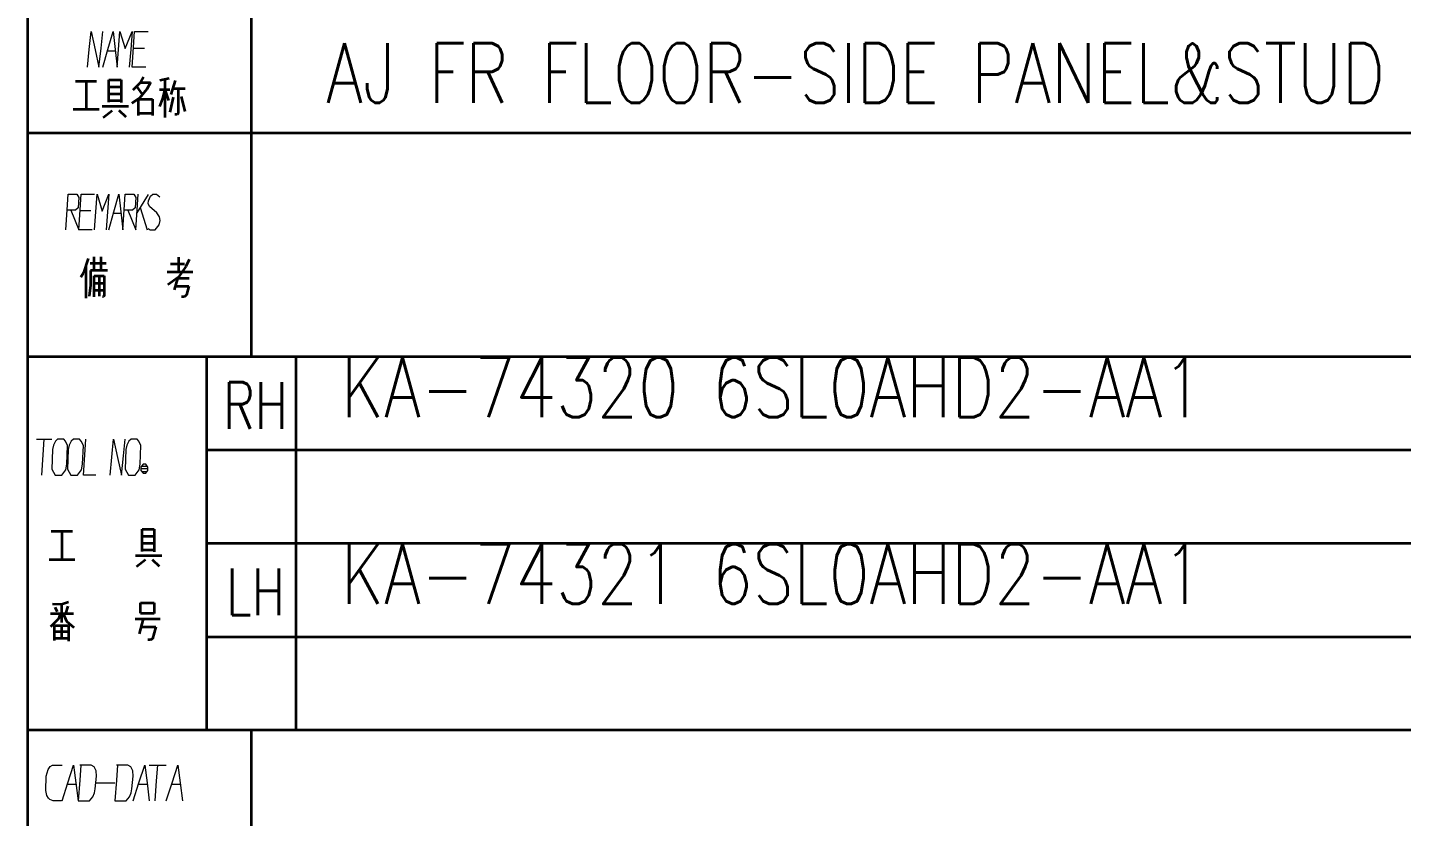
# Model space of a CAD drawing. Header units: millimetres. Extents: x 1333 to 104182, y -62926 to -5704.
# Drawn here: x 51228 to 51412, y -62811.2 to -62705.4 of the extents above; entities that cross this region are included whole.
import ezdxf
from ezdxf.enums import TextEntityAlignment as Align

# ---------------------------------------------------------------- set-up
doc = ezdxf.new("R2010")
doc.units = ezdxf.units.MM
doc.header["$LTSCALE"] = 0.5
doc.layers.add('SHM_LABEL', color=40, linetype='Continuous')
doc.styles.add('KAI', font='simplex.shx', dxfattribs={"width": 0.8, "bigfont": 'extfont.shx'})

msp = doc.modelspace()

# ---------------------------------------------------------------- linework, layer by layer
at = {"color": 7, "lineweight": 35}
for p, q in [((51227.971, -62587.561), (51227.971, -62837.848)), ((51257.971, -62749.561), (51257.971, -62699.561)), ((51227.971, -62719.561), (51477.971, -62719.561)), ((51477.971, -62749.561), (51227.971, -62749.561)), ((51251.971, -62799.561), (51251.971, -62749.561)), ((51263.971, -62799.561), (51263.971, -62749.561)), ((51477.971, -62762.061), (51251.971, -62762.061)), ((51477.971, -62774.561), (51251.971, -62774.561)), ((51251.971, -62787.061), (51477.971, -62787.061)), ((51477.971, -62799.561), (51227.971, -62799.561))]:
    msp.add_line(p, q, dxfattribs=at)
at = {"color": 7, "lineweight": 35, "ltscale": 0.035352}
for p, q in [((51234.388, -62712.624), (51237.217, -62712.624)), ((51231.162, -62772.944), (51233.99, -62772.944))]:
    msp.add_line(p, q, dxfattribs=at)
at = {"color": 7, "lineweight": 35, "ltscale": 0.047238}
msp.add_line((51235.811, -62712.624), (51235.811, -62716.403), dxfattribs=at)
at = {"color": 7, "lineweight": 35, "ltscale": 0.037363}
for p, q in [((51238.874, -62715.455), (51238.874, -62712.466)), ((51243.315, -62775.641), (51243.315, -62772.652))]:
    msp.add_line(p, q, dxfattribs=at)
at = {"color": 7, "lineweight": 35, "ltscale": 0.020349}
for p, q in [((51238.874, -62712.466), (51240.502, -62712.466)), ((51238.874, -62713.411), (51240.502, -62713.411)), ((51238.874, -62714.339), (51240.502, -62714.339)), ((51238.874, -62715.215), (51240.502, -62715.215)), ((51243.315, -62772.652), (51244.943, -62772.652)), ((51243.315, -62773.597), (51244.943, -62773.597)), ((51243.315, -62774.525), (51244.943, -62774.525)), ((51243.315, -62775.401), (51244.943, -62775.401))]:
    msp.add_line(p, q, dxfattribs=at)
at = {"color": 7, "lineweight": 35, "ltscale": 0.037793}
for p, q in [((51240.502, -62712.466), (51240.502, -62715.49)), ((51244.943, -62772.652), (51244.943, -62775.676))]:
    msp.add_line(p, q, dxfattribs=at)
at = {"color": 7, "lineweight": 35, "ltscale": 0.01005}
msp.add_line((51243.488, -62712.088), (51243.106, -62712.795), dxfattribs=at)
at = {"color": 7, "lineweight": 35, "ltscale": 0.015902}
msp.add_line((51246.963, -62712.274), (51245.718, -62712.535), dxfattribs=at)
at = {"color": 7, "lineweight": 35, "ltscale": 0.063971}
msp.add_line((51246.367, -62712.399), (51246.367, -62717.516), dxfattribs=at)
at = {"color": 7, "lineweight": 35, "ltscale": 0.024585}
msp.add_line((51247.753, -62712.563), (51247.148, -62714.434), dxfattribs=at)
at = {"color": 7, "lineweight": 35, "ltscale": 0.018417}
msp.add_line((51243.106, -62712.795), (51242.075, -62713.848), dxfattribs=at)
at = {"color": 7, "lineweight": 35, "ltscale": 0.016932}
msp.add_line((51243.392, -62714.402), (51242.627, -62713.285), dxfattribs=at)
at = {"color": 7, "lineweight": 35, "ltscale": 0.018938}
msp.add_line((51243.933, -62713.727), (51242.986, -62714.909), dxfattribs=at)
at = {"color": 7, "lineweight": 35, "ltscale": 0.016846}
msp.add_line((51243.106, -62712.795), (51244.454, -62712.795), dxfattribs=at)
at = {"color": 7, "lineweight": 35, "ltscale": 0.013337}
msp.add_line((51244.454, -62712.795), (51243.933, -62713.727), dxfattribs=at)
at = {"color": 7, "lineweight": 35, "ltscale": 0.01731}
msp.add_line((51245.643, -62713.745), (51247.028, -62713.745), dxfattribs=at)
at = {"color": 7, "lineweight": 35, "ltscale": 0.015606}
msp.add_line((51246.367, -62713.745), (51246.061, -62714.956), dxfattribs=at)
at = {"color": 7, "lineweight": 35, "ltscale": 0.019506}
msp.add_line((51246.367, -62713.745), (51246.86, -62715.226), dxfattribs=at)
at = {"color": 7, "lineweight": 35, "ltscale": 0.021167}
msp.add_line((51247.406, -62713.635), (51249.099, -62713.635), dxfattribs=at)
at = {"color": 7, "lineweight": 35, "ltscale": 0.041412}
msp.add_line((51248.171, -62713.635), (51248.171, -62716.948), dxfattribs=at)
at = {"color": 7, "lineweight": 35, "ltscale": 0.044141}
for p, q in [((51237.982, -62715.988), (51241.513, -62715.988)), ((51242.424, -62776.174), (51245.955, -62776.174))]:
    msp.add_line(p, q, dxfattribs=at)
at = {"color": 7, "lineweight": 35, "ltscale": 0.0158}
msp.add_line((51242.986, -62714.909), (51241.927, -62715.598), dxfattribs=at)
at = {"color": 7, "lineweight": 35, "ltscale": 0.023572}
for p, q in [((51242.828, -62715.038), (51244.714, -62715.038)), ((51242.828, -62716.939), (51244.714, -62716.939))]:
    msp.add_line(p, q, dxfattribs=at)
at = {"color": 7, "lineweight": 35, "ltscale": 0.027603}
msp.add_line((51242.828, -62717.246), (51242.828, -62715.038), dxfattribs=at)
at = {"color": 7, "lineweight": 35, "ltscale": 0.027719}
msp.add_line((51244.714, -62715.038), (51244.714, -62717.256), dxfattribs=at)
at = {"color": 7, "lineweight": 35, "ltscale": 0.014325}
msp.add_line((51246.061, -62714.956), (51245.653, -62716.026), dxfattribs=at)
at = {"color": 7, "lineweight": 35, "ltscale": 0.025803}
msp.add_line((51247.502, -62714.797), (51247.037, -62716.809), dxfattribs=at)
at = {"color": 7, "lineweight": 35, "ltscale": 0.025435}
msp.add_line((51248.542, -62714.704), (51249.035, -62716.678), dxfattribs=at)
at = {"color": 7, "lineweight": 35, "ltscale": 0.043274}
for p, q in [((51234.097, -62716.403), (51237.559, -62716.403)), ((51230.871, -62776.724), (51234.333, -62776.724))]:
    msp.add_line(p, q, dxfattribs=at)
at = {"color": 7, "lineweight": 35, "ltscale": 0.019084}
msp.add_line((51239.319, -62716.589), (51238.12, -62717.534), dxfattribs=at)
at = {"color": 7, "lineweight": 35, "ltscale": 0.016232}
msp.add_line((51240.227, -62716.52), (51241.153, -62717.431), dxfattribs=at)
at = {"color": 7, "lineweight": 35, "ltscale": 0.003479}
msp.add_line((51248.003, -62717.116), (51247.724, -62717.116), dxfattribs=at)
at = {"color": 7, "lineweight": 35, "ltscale": 0.002965}
msp.add_line((51248.171, -62716.948), (51248.003, -62717.116), dxfattribs=at)
at = {"color": 7, "lineweight": 35, "ltscale": 0.025411}
msp.add_line((51236.099, -62736.398), (51235.464, -62738.329), dxfattribs=at)
at = {"color": 7, "lineweight": 35, "ltscale": 0.022592}
for p, q in [((51236.899, -62737.98), (51236.899, -62736.172)), ((51237.78, -62736.172), (51237.78, -62737.98))]:
    msp.add_line(p, q, dxfattribs=at)
at = {"color": 7, "lineweight": 35, "ltscale": 0.024792}
msp.add_line((51248.188, -62736.204), (51248.188, -62738.188), dxfattribs=at)
at = {"color": 7, "lineweight": 35, "ltscale": 0.012975}
msp.add_line((51249.604, -62736.505), (51249.164, -62737.445), dxfattribs=at)
at = {"color": 7, "lineweight": 35, "ltscale": 0.008319}
msp.add_line((51235.464, -62738.329), (51235.096, -62738.884), dxfattribs=at)
at = {"color": 7, "lineweight": 35, "ltscale": 0.05408}
msp.add_line((51235.772, -62737.392), (51235.772, -62741.718), dxfattribs=at)
at = {"color": 7, "lineweight": 35, "ltscale": 0.027148}
msp.add_line((51236.346, -62737.015), (51238.517, -62737.015), dxfattribs=at)
at = {"color": 7, "lineweight": 35, "ltscale": 0.024649}
msp.add_line((51236.428, -62737.98), (51236.428, -62739.952), dxfattribs=at)
at = {"color": 7, "lineweight": 35, "ltscale": 0.028174}
msp.add_line((51238.681, -62737.98), (51236.428, -62737.98), dxfattribs=at)
at = {"color": 7, "lineweight": 35, "ltscale": 0.042786}
msp.add_line((51246.679, -62738.188), (51250.101, -62738.188), dxfattribs=at)
at = {"color": 7, "lineweight": 35, "ltscale": 0.023694}
msp.add_line((51247.109, -62737.125), (51249.005, -62737.125), dxfattribs=at)
at = {"color": 7, "lineweight": 35, "ltscale": 0.021694}
msp.add_line((51249.164, -62737.445), (51248.207, -62738.893), dxfattribs=at)
at = {"color": 7, "lineweight": 35, "ltscale": 0.018661}
msp.add_line((51236.428, -62739.952), (51236.222, -62741.431), dxfattribs=at)
at = {"color": 7, "lineweight": 35, "ltscale": 0.035175}
msp.add_line((51236.919, -62741.533), (51236.919, -62738.719), dxfattribs=at)
at = {"color": 7, "lineweight": 35, "ltscale": 0.016663}
for p, q in [((51236.919, -62738.719), (51238.252, -62738.719)), ((51236.919, -62739.681), (51238.252, -62739.681)), ((51236.919, -62740.614), (51238.252, -62740.614))]:
    msp.add_line(p, q, dxfattribs=at)
at = {"color": 7, "lineweight": 35, "ltscale": 0.033734}
msp.add_line((51237.572, -62738.719), (51237.572, -62741.418), dxfattribs=at)
at = {"color": 7, "lineweight": 35, "ltscale": 0.033121}
msp.add_line((51238.252, -62738.719), (51238.252, -62741.369), dxfattribs=at)
at = {"color": 7, "lineweight": 35, "ltscale": 0.022085}
msp.add_line((51248.207, -62738.893), (51246.781, -62739.936), dxfattribs=at)
at = {"color": 7, "lineweight": 35, "ltscale": 0.020106}
msp.add_line((51248.052, -62739.053), (51247.636, -62740.606), dxfattribs=at)
at = {"color": 7, "lineweight": 35, "ltscale": 0.022498}
msp.add_line((51247.776, -62740.082), (51249.576, -62740.082), dxfattribs=at)
at = {"color": 7, "lineweight": 35, "ltscale": 0.019763}
msp.add_line((51249.633, -62739.053), (51248.052, -62739.053), dxfattribs=at)
at = {"color": 7, "lineweight": 35, "ltscale": 0.015392}
msp.add_line((51249.576, -62740.082), (51249.258, -62741.271), dxfattribs=at)
at = {"color": 7, "lineweight": 35, "ltscale": 0.001892}
msp.add_line((51238.147, -62741.55), (51237.996, -62741.55), dxfattribs=at)
at = {"color": 7, "lineweight": 35, "ltscale": 0.002609}
msp.add_line((51238.252, -62741.369), (51238.147, -62741.55), dxfattribs=at)
at = {"color": 7, "lineweight": 35, "ltscale": 0.005042}
msp.add_line((51248.995, -62741.534), (51248.592, -62741.534), dxfattribs=at)
at = {"color": 7, "lineweight": 35, "ltscale": 0.004646}
msp.add_line((51249.258, -62741.271), (51248.995, -62741.534), dxfattribs=at)
at = {"color": 7, "lineweight": 35, "ltscale": 0.047241}
msp.add_line((51232.585, -62772.944), (51232.585, -62776.724), dxfattribs=at)
at = {"color": 7, "lineweight": 35, "ltscale": 0.019093}
msp.add_line((51243.761, -62776.775), (51242.56, -62777.72), dxfattribs=at)
at = {"color": 7, "lineweight": 35, "ltscale": 0.01623}
msp.add_line((51244.669, -62776.706), (51245.595, -62777.617), dxfattribs=at)
at = {"color": 7, "lineweight": 35, "ltscale": 0.012806}
msp.add_line((51233.485, -62782.419), (51232.513, -62782.744), dxfattribs=at)
at = {"color": 7, "lineweight": 35, "ltscale": 0.0229}
for p, q in [((51243.114, -62782.507), (51244.946, -62782.507)), ((51244.946, -62783.933), (51243.114, -62783.933)), ((51231.611, -62785.539), (51233.443, -62785.539)), ((51231.611, -62786.344), (51233.443, -62786.344)), ((51231.611, -62787.276), (51233.443, -62787.276))]:
    msp.add_line(p, q, dxfattribs=at)
at = {"color": 7, "lineweight": 35, "ltscale": 0.017297}
msp.add_line((51243.114, -62783.891), (51243.114, -62782.507), dxfattribs=at)
at = {"color": 7, "lineweight": 35, "ltscale": 0.017825}
msp.add_line((51244.946, -62782.507), (51244.946, -62783.933), dxfattribs=at)
at = {"color": 7, "lineweight": 35, "ltscale": 0.038208}
msp.add_line((51231.062, -62783.944), (51234.119, -62783.944), dxfattribs=at)
at = {"color": 7, "lineweight": 35, "ltscale": 0.014799}
msp.add_line((51232.513, -62782.744), (51231.33, -62782.715), dxfattribs=at)
at = {"color": 7, "lineweight": 35, "ltscale": 0.007989}
msp.add_line((51231.626, -62783.125), (51231.95, -62783.675), dxfattribs=at)
at = {"color": 7, "lineweight": 35, "ltscale": 0.009285}
msp.add_line((51232.33, -62783.944), (51232.147, -62784.664), dxfattribs=at)
at = {"color": 7, "lineweight": 35, "ltscale": 0.030356}
msp.add_line((51232.513, -62782.744), (51232.513, -62785.172), dxfattribs=at)
at = {"color": 7, "lineweight": 35, "ltscale": 0.014155}
msp.add_line((51232.753, -62783.944), (51233.189, -62784.989), dxfattribs=at)
at = {"color": 7, "lineweight": 35, "ltscale": 0.01256}
msp.add_line((51233.373, -62782.984), (51233.077, -62783.944), dxfattribs=at)
at = {"color": 7, "lineweight": 35, "ltscale": 0.01933}
msp.add_line((51232.147, -62784.664), (51231.034, -62785.737), dxfattribs=at)
at = {"color": 7, "lineweight": 35, "ltscale": 0.025415}
msp.add_line((51231.611, -62787.572), (51231.611, -62785.539), dxfattribs=at)
at = {"color": 7, "lineweight": 35, "ltscale": 0.02171}
msp.add_line((51232.527, -62785.539), (51232.527, -62787.276), dxfattribs=at)
at = {"color": 7, "lineweight": 35, "ltscale": 0.016253}
msp.add_line((51233.189, -62784.989), (51234.176, -62785.836), dxfattribs=at)
at = {"color": 7, "lineweight": 35, "ltscale": 0.026474}
msp.add_line((51233.443, -62785.539), (51233.443, -62787.657), dxfattribs=at)
at = {"color": 7, "lineweight": 35, "ltscale": 0.041736}
msp.add_line((51242.395, -62784.682), (51245.734, -62784.682), dxfattribs=at)
at = {"color": 7, "lineweight": 35, "ltscale": 0.025634}
msp.add_line((51243.48, -62784.682), (51242.95, -62786.663), dxfattribs=at)
at = {"color": 7, "lineweight": 35, "ltscale": 0.024377}
msp.add_line((51243.193, -62785.754), (51245.143, -62785.754), dxfattribs=at)
at = {"color": 7, "lineweight": 35, "ltscale": 0.020591}
msp.add_line((51245.143, -62785.754), (51244.717, -62787.345), dxfattribs=at)
at = {"color": 7, "lineweight": 35, "ltscale": 0.004529}
msp.add_line((51244.449, -62787.499), (51244.087, -62787.499), dxfattribs=at)
at = {"color": 7, "lineweight": 35, "ltscale": 0.003864}
msp.add_line((51244.717, -62787.345), (51244.449, -62787.499), dxfattribs=at)
at = {"color": 7, "lineweight": 35, "ltscale": 0.45}
msp.add_line((51257.971, -62835.561), (51257.971, -62799.561), dxfattribs=at)
at = {"color": 7, "lineweight": 13}
for points in [[(51236.016, -62710.78), (51236.247, -62708.38), (51236.478, -62705.98), (51237.032, -62708.44), (51237.541, -62710.78), (51237.818, -62708.2), (51238.049, -62705.98)], [(51238.049, -62710.78), (51238.742, -62708.38), (51239.435, -62705.98), (51239.712, -62708.38), (51239.989, -62710.78)], [(51239.989, -62710.78), (51240.174, -62708.38), (51240.359, -62705.98), (51241.052, -62708.26), (51241.976, -62705.98), (51241.791, -62708.38), (51241.606, -62710.78)], [(51243.824, -62710.78), (51241.976, -62710.78), (51242.161, -62708.08), (51242.299, -62705.98), (51244.147, -62705.98)], [(51238.695, -62708.56), (51239.712, -62708.56)], [(51242.161, -62708.2), (51243.639, -62708.2)], [(51233.128, -62732.558), (51233.306, -62729.858), (51233.439, -62727.758), (51234.595, -62727.758), (51234.862, -62728.238), (51234.773, -62729.618), (51234.417, -62729.918), (51233.306, -62729.918)], [(51236.64, -62732.558), (51234.862, -62732.558), (51235.039, -62729.858), (51235.173, -62727.758), (51236.951, -62727.758)], [(51236.951, -62732.558), (51237.129, -62730.158), (51237.307, -62727.758), (51237.974, -62730.038), (51238.863, -62727.758), (51238.685, -62730.158), (51238.507, -62732.558)], [(51238.863, -62732.558), (51239.53, -62730.158), (51240.197, -62727.758), (51240.464, -62730.158), (51240.73, -62732.558)], [(51240.73, -62732.558), (51240.908, -62729.858), (51241.042, -62727.758), (51242.198, -62727.758), (51242.464, -62728.238), (51242.375, -62729.618), (51242.02, -62729.918), (51240.908, -62729.918)], [(51242.464, -62732.558), (51242.642, -62729.858), (51242.776, -62727.758)], [(51244.154, -62727.818), (51242.598, -62730.278)], [(51244.154, -62732.378), (51244.421, -62732.558), (51245.087, -62732.558), (51245.621, -62731.898), (51245.754, -62731.298), (51245.665, -62730.818), (51245.31, -62730.278), (51244.332, -62729.438), (51244.154, -62729.018), (51244.198, -62728.658), (51244.465, -62728.058), (51244.776, -62727.758), (51245.265, -62727.758), (51245.71, -62728.118)], [(51233.795, -62729.918), (51234.862, -62732.558)], [(51235.039, -62729.978), (51236.462, -62729.978)], [(51239.486, -62730.338), (51240.464, -62730.338)], [(51241.397, -62729.918), (51242.464, -62732.558)], [(51243.042, -62729.558), (51244.02, -62732.558)], [(51229.201, -62760.607), (51231.223, -62760.607)], [(51229.89, -62765.407), (51230.074, -62762.707), (51230.212, -62760.607)], [(51237.106, -62765.407), (51235.452, -62765.407), (51235.635, -62762.707), (51235.773, -62760.607)], [(51239.036, -62765.407), (51239.266, -62763.007), (51239.496, -62760.607), (51240.048, -62763.067), (51240.553, -62765.407), (51240.829, -62762.827), (51241.059, -62760.607)], [(51243.265, -62764.207), (51244, -62764.207)], [(51244.092, -62764.567), (51243.173, -62764.567)], [(51243.265, -62764.927), (51244, -62764.927)], [(51232.548, -62809.05), (51231.41, -62809.05), (51230.944, -62808.87), (51230.789, -62808.69), (51230.582, -62808.33), (51230.427, -62807.67), (51230.479, -62805.75), (51230.737, -62804.85), (51230.996, -62804.43), (51231.306, -62804.25), (51232.599, -62804.25)], [(51232.599, -62809.05), (51233.375, -62806.65), (51234.151, -62804.25), (51234.461, -62806.65), (51234.772, -62809.05)], [(51234.772, -62809.05), (51236.271, -62809.05), (51236.737, -62808.51), (51236.944, -62807.97), (51237.047, -62807.43), (51237.202, -62805.75), (51237.151, -62805.03), (51236.892, -62804.49), (51236.478, -62804.25), (51234.978, -62804.25)], [(51235.134, -62804.25), (51234.978, -62806.29), (51234.772, -62809.05)], [(51239.685, -62809.05), (51241.185, -62809.05), (51241.65, -62808.51), (51241.857, -62807.97), (51241.961, -62807.43), (51242.116, -62805.75), (51242.064, -62805.03), (51241.805, -62804.49), (51241.392, -62804.25), (51239.892, -62804.25)], [(51240.047, -62804.25), (51239.892, -62806.29), (51239.685, -62809.05)], [(51242.116, -62809.05), (51242.892, -62806.65), (51243.667, -62804.25), (51243.978, -62806.65), (51244.288, -62809.05)], [(51244.288, -62804.25), (51246.564, -62804.25)], [(51245.064, -62809.05), (51245.271, -62806.35), (51245.426, -62804.25)], [(51246.564, -62809.05), (51247.34, -62806.65), (51248.115, -62804.25), (51248.426, -62806.65), (51248.736, -62809.05)], [(51233.323, -62806.83), (51234.461, -62806.83)], [(51237.202, -62806.65), (51239.685, -62806.65)], [(51242.84, -62806.83), (51243.978, -62806.83)], [(51247.288, -62806.83), (51248.426, -62806.83)]]:
    msp.add_lwpolyline(points, dxfattribs=at)
for points in [[(51232.556, -62765.407), (51233.108, -62764.687), (51233.245, -62763.967), (51233.337, -62761.447), (51233.062, -62760.847), (51232.832, -62760.607), (51232.005, -62760.607), (51231.729, -62760.847), (51231.453, -62761.387), (51231.315, -62761.987), (51231.223, -62764.627), (51231.683, -62765.407)], [(51234.67, -62765.407), (51235.222, -62764.687), (51235.36, -62763.967), (51235.452, -62761.447), (51235.176, -62760.847), (51234.946, -62760.607), (51234.119, -62760.607), (51233.843, -62760.847), (51233.567, -62761.387), (51233.429, -62761.987), (51233.337, -62764.627), (51233.797, -62765.407)], [(51242.392, -62765.407), (51242.943, -62764.687), (51243.081, -62763.967), (51243.173, -62761.447), (51242.897, -62760.847), (51242.667, -62760.607), (51241.84, -62760.607), (51241.564, -62760.847), (51241.289, -62761.387), (51241.151, -62761.987), (51241.059, -62764.627), (51241.518, -62765.407)], [(51243.449, -62765.167), (51243.816, -62765.167), (51244.092, -62764.807), (51244.092, -62764.327), (51243.816, -62763.967), (51243.449, -62763.967), (51243.173, -62764.327), (51243.173, -62764.807)]]:
    msp.add_lwpolyline(points, close=True, dxfattribs=at)

# ---------------------------------------------------------------- texts
at = {"layer": 'SHM_LABEL', "style": 'KAI', "width": 0.8}
msp.add_text('AJ FR FLOOR-SIDE PANEL&STUD', height=8, dxfattribs=at).set_placement((51267.971, -62715.561))
for s, p in [('KA-74320 6SL0AHD2-AA1', (51269.971, -62760.061)), ('KA-74321 6SL0AHD2-AA1', (51269.971, -62785.061))]:
    msp.add_text(s, height=8, dxfattribs=at).set_placement(p, align=Align.BOTTOM_LEFT)
at = {"layer": 'SHM_LABEL', "style": 'KAI', "width": 0.75}
for s, p in [('RH', (51258.512, -62756.068)), ('LH', (51258.512, -62781.068))]:
    msp.add_text(s, height=6.25, dxfattribs=at).set_placement(p, align=Align.MIDDLE_CENTER)

doc.saveas('drawing.dxf')
